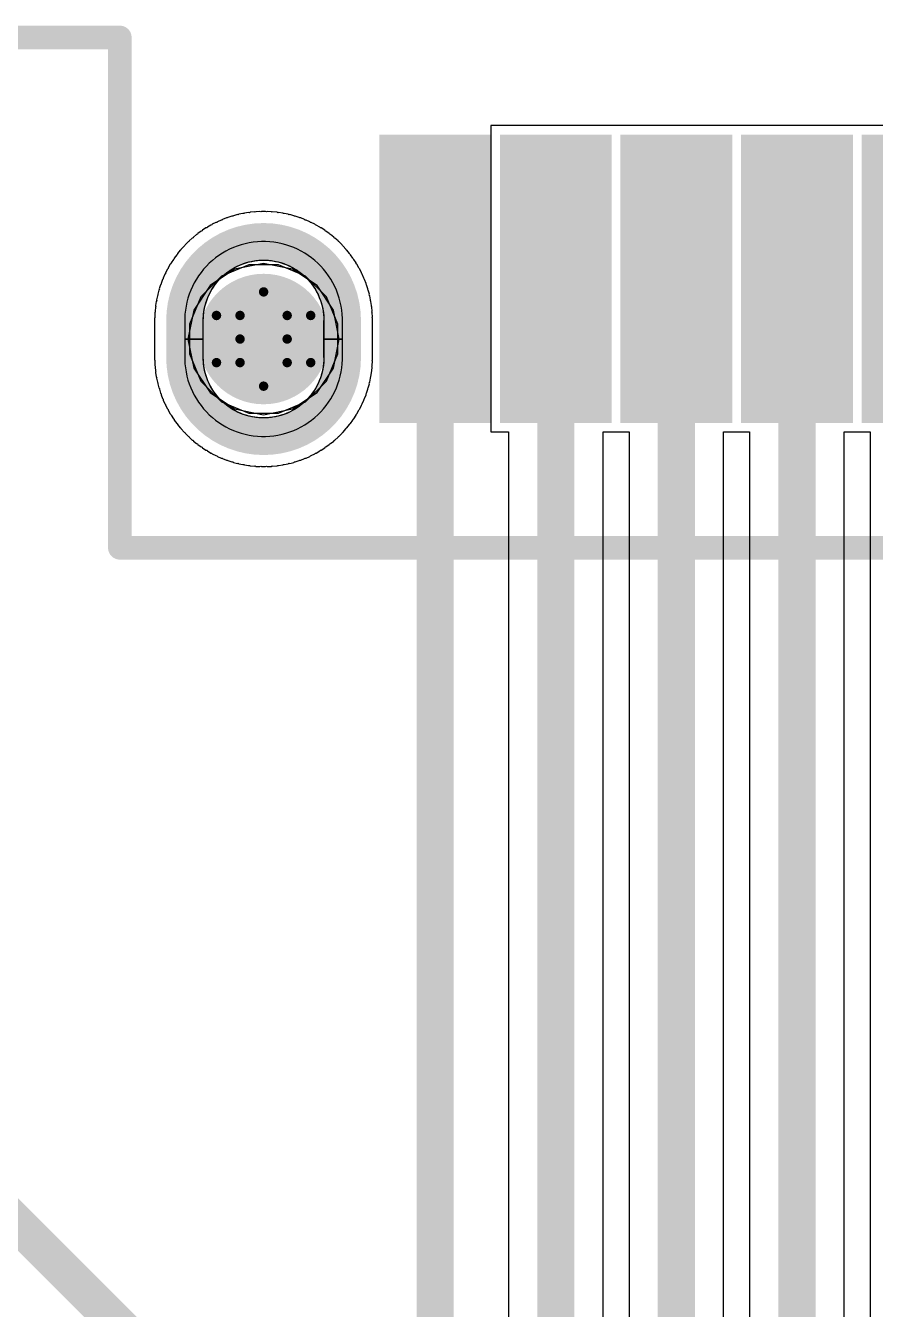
# Model space of a CAD drawing. Header units: inches. Extents: x -3 to 423, y -3 to 110.
# Drawn here: x 53.76 to 58.34, y 69.77 to 76.69 of the extents above; entities that cross this region are included whole.
import ezdxf

# ---------------------------------------------------------------- set-up
doc = ezdxf.new("R2010")
doc.units = ezdxf.units.IN
for name, color, linetype in [('Bottom Layer', 5, 'Continuous'), ('Bottom Solder', 6, 'Continuous'), ('Drill Drawing', 1, 'Continuous'), ('Mechanical 1', 6, 'Continuous'), ('Mid Layer', 16, 'Continuous'), ('Mid Layer 2', 76, 'Continuous'), ('Multi-Layer', 9, 'Continuous'), ('Pad Holes', 156, 'Continuous'), ('Top Layer', 1, 'Continuous'), ('Top Paste', 8, 'Continuous'), ('Top Solder', 216, 'Continuous')]:
    doc.layers.add(name, color=color, linetype=linetype)

msp = doc.modelspace()

# ---------------------------------------------------------------- hatches: boundary and pattern name
at = {"layer": 'Bottom Layer'}
h = msp.add_hatch(color=5, dxfattribs=at)
edge = h.paths.add_edge_path()
edge.add_arc((55.045, 75), 0.25, 0, 360)
at = {"layer": 'Bottom Solder'}
h = msp.add_hatch(color=6, dxfattribs=at)
edge = h.paths.add_edge_path()
edge.add_arc((55.045, 75), 0.3516, 0, 360)
at = {"layer": 'Mid Layer'}
h = msp.add_hatch(color=16, dxfattribs=at)
edge = h.paths.add_edge_path()
edge.add_arc((55.045, 75), 0.25, 0, 360)
at = {"layer": 'Mid Layer 2'}
h = msp.add_hatch(color=76, dxfattribs=at)
edge = h.paths.add_edge_path()
edge.add_arc((55.045, 75), 0.25, 0, 360)
at = {"layer": 'Multi-Layer'}
h = msp.add_hatch(color=9, dxfattribs=at)
edge = h.paths.add_edge_path()
edge.add_arc((55.045, 75), 0.25, 0, 360)
at = {"layer": 'Pad Holes'}
h = msp.add_hatch(color=7, dxfattribs=at)
edge = h.paths.add_edge_path()
edge.add_arc((55.045, 75), 0.25, 0, 360)
at = {"layer": 'Top Layer'}
for points in [[(56.17, 74.65), (55.77, 74.65), (55.77, 76), (56.17, 76)], [(56.82, 74.65), (56.42, 74.65), (56.42, 76), (56.82, 76)], [(57.47, 74.65), (57.07, 74.65), (57.07, 76), (57.47, 76)], [(58.12, 74.65), (57.72, 74.65), (57.72, 76), (58.12, 76)]]:
    msp.add_hatch(color=1, dxfattribs=at).paths.add_polyline_path(points)
h = msp.add_hatch(color=1, dxfattribs=at)
edge = h.paths.add_edge_path()
edge.add_arc((55.045, 75), 0.25, 0, 360)
at = {"layer": 'Top Paste'}
for points in [[(56.17, 74.65), (55.77, 74.65), (55.77, 76), (56.17, 76)], [(56.82, 74.65), (56.42, 74.65), (56.42, 76), (56.82, 76)], [(57.47, 74.65), (57.07, 74.65), (57.07, 76), (57.47, 76)], [(58.12, 74.65), (57.72, 74.65), (57.72, 76), (58.12, 76)]]:
    msp.add_hatch(color=8, dxfattribs=at).paths.add_polyline_path(points)
at = {"layer": 'Top Solder'}
for points in [[(56.2716, 74.5484), (55.6684, 74.5484), (55.6684, 76.1016), (56.2716, 76.1016)], [(56.9216, 74.5484), (56.3184, 74.5484), (56.3184, 76.1016), (56.9216, 76.1016)], [(57.5716, 74.5484), (56.9684, 74.5484), (56.9684, 76.1016), (57.5716, 76.1016)], [(58.2216, 74.5484), (57.6184, 74.5484), (57.6184, 76.1016), (58.2216, 76.1016)], [(58.8716, 74.5484), (58.2684, 74.5484), (58.2684, 76.1016), (58.8716, 76.1016)]]:
    msp.add_hatch(color=216, dxfattribs=at).paths.add_polyline_path(points)
h = msp.add_hatch(color=216, dxfattribs=at)
edge = h.paths.add_edge_path()
edge.add_arc((55.045, 75), 0.3516, 0, 360)

# ---------------------------------------------------------------- linework, layer by layer
at = {"layer": 'Bottom Layer'}
for p, q in [((55.045, 75.4078), (54.8889, 75.3768)), ((55.2011, 75.3768), (55.045, 75.4078)), ((54.8889, 75.3768), (54.7566, 75.2884)), ((55.3334, 75.2884), (55.2011, 75.3768)), ((54.7566, 75.2884), (54.6682, 75.1561)), ((55.4218, 75.1561), (55.3334, 75.2884)), ((54.6682, 75.1561), (54.6372, 75)), ((55.4528, 75), (55.4218, 75.1561)), ((54.6372, 75), (54.6682, 74.8439)), ((55.4218, 74.8439), (55.4528, 75)), ((54.6682, 74.8439), (54.7566, 74.7116)), ((55.3334, 74.7116), (55.4218, 74.8439)), ((54.7566, 74.7116), (54.8889, 74.6232)), ((55.2011, 74.6232), (55.3334, 74.7116)), ((54.8889, 74.6232), (55.045, 74.5922)), ((55.045, 74.5922), (55.2011, 74.6232))]:
    msp.add_line(p, q, dxfattribs=at)
at = {"layer": 'Drill Drawing', "const_width": 0.0508}
for points in [[(54.918, 75.127), (55.045, 75.254)], [(55.045, 75.254), (55.172, 75.127)], [(54.791, 75.127), (54.918, 75)], [(54.791, 75.127), (54.918, 75.127)], [(55.172, 75.127), (55.299, 75.127)], [(55.172, 75), (55.299, 75.127)], [(54.791, 74.873), (54.918, 75)], [(55.172, 75), (55.299, 74.873)], [(54.791, 74.873), (54.918, 74.873)], [(54.918, 74.873), (55.045, 74.746)], [(55.045, 74.746), (55.172, 74.873)], [(55.172, 74.873), (55.299, 74.873)]]:
    msp.add_lwpolyline(points, dxfattribs=at)
at = {"layer": 'Drill Drawing', "const_width": 0.0254}
for points in [[(55.0323, 75.254, 1), (55.0577, 75.254, 1)], [(55.0323, 75.254, 1), (55.0577, 75.254, 1)], [(54.7783, 75.127, 1), (54.8037, 75.127, 1)], [(54.7783, 75.127, 1), (54.8037, 75.127, 1)], [(54.9053, 75.127, 1), (54.9307, 75.127, 1)], [(54.9053, 75.127, 1), (54.9307, 75.127, 1)], [(55.1593, 75.127, 1), (55.1847, 75.127, 1)], [(55.1593, 75.127, 1), (55.1847, 75.127, 1)], [(55.2863, 75.127, 1), (55.3117, 75.127, 1)], [(55.2863, 75.127, 1), (55.3117, 75.127, 1)], [(54.9053, 75, 1), (54.9307, 75, 1)], [(54.9053, 75, 1), (54.9307, 75, 1)], [(55.1593, 75, 1), (55.1847, 75, 1)], [(55.1593, 75, 1), (55.1847, 75, 1)], [(54.7783, 74.873, 1), (54.8037, 74.873, 1)], [(54.7783, 74.873, 1), (54.8037, 74.873, 1)], [(54.9053, 74.873, 1), (54.9307, 74.873, 1)], [(54.9053, 74.873, 1), (54.9307, 74.873, 1)], [(55.1593, 74.873, 1), (55.1847, 74.873, 1)], [(55.1593, 74.873, 1), (55.1847, 74.873, 1)], [(55.2863, 74.873, 1), (55.3117, 74.873, 1)], [(55.2863, 74.873, 1), (55.3117, 74.873, 1)], [(55.0323, 74.746, 1), (55.0577, 74.746, 1)], [(55.0323, 74.746, 1), (55.0577, 74.746, 1)]]:
    msp.add_lwpolyline(points, format="xyb", close=True, dxfattribs=at)
at = {"layer": 'Mechanical 1', "const_width": 0.127}
for points in [[(52.27, 76.625), (54.27, 76.625)], [(54.27, 73.875), (54.27, 76.625)], [(54.27, 73.875), (60.27, 73.875)]]:
    msp.add_lwpolyline(points, dxfattribs=at)
at = {"layer": 'Mechanical 1', "const_width": 0.0635}
for points in [[(54.2383, 76.625, 1), (54.3018, 76.625, 1)], [(54.2383, 76.625, 1), (54.3018, 76.625, 1)], [(54.2383, 73.875, 1), (54.3018, 73.875, 1)], [(54.2383, 73.875, 1), (54.3018, 73.875, 1)]]:
    msp.add_lwpolyline(points, format="xyb", close=True, dxfattribs=at)
at = {"layer": 'Mechanical 1'}
for points in [[(54.72, 75.1, -0.414214), (55.045, 75.425)], [(54.72, 75.1, -0.414214), (55.045, 75.425)], [(55.045, 75.425, -0.414214), (55.37, 75.1)], [(55.045, 75.425, -0.414214), (55.37, 75.1)], [(55.045, 74.575, -0.414214), (54.72, 74.9)], [(55.045, 74.575, -0.414214), (54.72, 74.9)], [(55.37, 74.9, -0.414214), (55.045, 74.575)], [(55.37, 74.9, -0.414214), (55.045, 74.575)]]:
    msp.add_lwpolyline(points, format="xyb", dxfattribs=at)
for points in [[(55.045, 75.425, 1), (55.045, 75.425, 1)], [(55.045, 75.425, 1), (55.045, 75.425, 1)], [(55.045, 75.425, 1), (55.045, 75.425, 1)], [(55.045, 75.425, 1), (55.045, 75.425, 1)], [(54.72, 75.1, 1), (54.72, 75.1, 1)], [(54.72, 75.1, 1), (54.72, 75.1, 1)], [(54.72, 75.1, 1), (54.72, 75.1, 1)], [(54.72, 75.1, 1), (54.72, 75.1, 1)], [(55.37, 75.1, 1), (55.37, 75.1, 1)], [(55.37, 75.1, 1), (55.37, 75.1, 1)], [(55.37, 75.1, 1), (55.37, 75.1, 1)], [(55.37, 75.1, 1), (55.37, 75.1, 1)], [(54.72, 74.9, 1), (54.72, 74.9, 1)], [(54.72, 74.9, 1), (54.72, 74.9, 1)], [(54.72, 74.9, 1), (54.72, 74.9, 1)], [(54.72, 74.9, 1), (54.72, 74.9, 1)], [(55.37, 74.9, 1), (55.37, 74.9, 1)], [(55.37, 74.9, 1), (55.37, 74.9, 1)], [(55.37, 74.9, 1), (55.37, 74.9, 1)], [(55.37, 74.9, 1), (55.37, 74.9, 1)], [(55.045, 74.575, 1), (55.045, 74.575, 1)], [(55.045, 74.575, 1), (55.045, 74.575, 1)], [(55.045, 74.575, 1), (55.045, 74.575, 1)], [(55.045, 74.575, 1), (55.045, 74.575, 1)]]:
    msp.add_lwpolyline(points, format="xyb", close=True, dxfattribs=at)
for points in [[(54.72, 74.9), (54.72, 75.1)], [(54.72, 74.9), (54.72, 75.1)], [(55.37, 74.9), (55.37, 75.1)], [(55.37, 74.9), (55.37, 75.1)]]:
    msp.add_lwpolyline(points, dxfattribs=at)
at = {"layer": 'Mid Layer'}
for p, q in [((55.045, 75.4078), (54.8889, 75.3768)), ((55.2011, 75.3768), (55.045, 75.4078)), ((54.8889, 75.3768), (54.7566, 75.2884)), ((55.3334, 75.2884), (55.2011, 75.3768)), ((54.7566, 75.2884), (54.6682, 75.1561)), ((55.4218, 75.1561), (55.3334, 75.2884)), ((54.6682, 75.1561), (54.6372, 75)), ((55.4528, 75), (55.4218, 75.1561)), ((54.6372, 75), (54.6682, 74.8439)), ((55.4218, 74.8439), (55.4528, 75)), ((54.6682, 74.8439), (54.7566, 74.7116)), ((55.3334, 74.7116), (55.4218, 74.8439)), ((54.7566, 74.7116), (54.8889, 74.6232)), ((55.2011, 74.6232), (55.3334, 74.7116)), ((54.8889, 74.6232), (55.045, 74.5922)), ((55.045, 74.5922), (55.2011, 74.6232))]:
    msp.add_line(p, q, dxfattribs=at)
at = {"layer": 'Mid Layer 2'}
for p, q in [((54.9654, 75.4), (54.8184, 75.3391)), ((55.1246, 75.4), (54.9654, 75.4)), ((55.2716, 75.3391), (55.1246, 75.4)), ((54.8184, 75.3391), (54.7059, 75.2266)), ((55.3841, 75.2266), (55.2716, 75.3391)), ((54.7059, 75.2266), (54.645, 75.0796)), ((55.445, 75.0796), (55.3841, 75.2266)), ((54.645, 75.0796), (54.645, 74.9204)), ((55.445, 74.9204), (55.445, 75.0796)), ((54.645, 74.9204), (54.7059, 74.7734)), ((55.3841, 74.7734), (55.445, 74.9204)), ((54.7059, 74.7734), (54.8184, 74.6609)), ((55.2716, 74.6609), (55.3841, 74.7734)), ((54.8184, 74.6609), (54.9654, 74.6)), ((55.1246, 74.6), (55.2716, 74.6609)), ((54.9654, 74.6), (55.1246, 74.6))]:
    msp.add_line(p, q, dxfattribs=at)
at = {"layer": 'Top Layer'}
for p, q in [((58.92, 76.15), (56.27, 76.15)), ((56.27, 76.15), (56.27, 74.5)), ((54.9037, 75.6702), (54.8822, 75.6645)), ((54.9082, 75.6696), (54.9037, 75.6702)), ((54.912, 75.6722), (54.9082, 75.6696)), ((54.9338, 75.6768), (54.912, 75.6722)), ((54.9383, 75.676), (54.9338, 75.6768)), ((54.9421, 75.6784), (54.9383, 75.676)), ((54.9641, 75.6819), (54.9421, 75.6784)), ((54.9685, 75.6808), (54.9641, 75.6819)), ((54.9725, 75.683), (54.9685, 75.6808)), ((54.9947, 75.6853), (54.9725, 75.683)), ((54.999, 75.684), (54.9947, 75.6853)), ((55.0032, 75.686), (54.999, 75.684)), ((55.0254, 75.6871), (55.0032, 75.686)), ((55.0297, 75.6856), (55.0254, 75.6871)), ((55.0339, 75.6874), (55.0297, 75.6856)), ((55.0561, 75.6874), (55.0339, 75.6874)), ((55.0604, 75.6856), (55.0561, 75.6874)), ((55.0647, 75.6871), (55.0604, 75.6856)), ((55.0869, 75.686), (55.0647, 75.6871)), ((55.091, 75.684), (55.0869, 75.686)), ((55.0953, 75.6853), (55.091, 75.684)), ((55.1174, 75.683), (55.0953, 75.6853)), ((55.1214, 75.6808), (55.1174, 75.683)), ((55.1259, 75.6819), (55.1214, 75.6808)), ((55.1479, 75.6784), (55.1259, 75.6819)), ((55.1518, 75.676), (55.1479, 75.6784)), ((55.1562, 75.6768), (55.1518, 75.676)), ((55.178, 75.6722), (55.1562, 75.6768)), ((55.1818, 75.6696), (55.178, 75.6722)), ((55.1863, 75.6702), (55.1818, 75.6696)), ((55.2078, 75.6645), (55.1863, 75.6702)), ((54.7389, 75.5995), (54.7344, 75.5987)), ((54.7417, 75.6031), (54.7389, 75.5995)), ((54.761, 75.6142), (54.7417, 75.6031)), ((54.7655, 75.6148), (54.761, 75.6142)), ((54.7684, 75.6183), (54.7655, 75.6148)), ((54.7883, 75.6284), (54.7684, 75.6183)), ((54.7928, 75.6288), (54.7883, 75.6284)), ((54.796, 75.6321), (54.7928, 75.6288)), ((54.8163, 75.6411), (54.796, 75.6321)), ((54.8208, 75.6412), (54.8163, 75.6411)), ((54.8241, 75.6444), (54.8208, 75.6412)), ((54.8449, 75.6523), (54.8241, 75.6444)), ((54.8494, 75.6522), (54.8449, 75.6523)), ((54.8529, 75.6552), (54.8494, 75.6522)), ((54.874, 75.662), (54.8529, 75.6552)), ((54.8786, 75.6617), (54.874, 75.662)), ((54.8822, 75.6645), (54.8786, 75.6617)), ((55.2114, 75.6617), (55.2078, 75.6645)), ((55.2159, 75.662), (55.2114, 75.6617)), ((55.2371, 75.6552), (55.2159, 75.662)), ((55.2406, 75.6522), (55.2371, 75.6552)), ((55.2451, 75.6523), (55.2406, 75.6522)), ((55.2659, 75.6444), (55.2451, 75.6523)), ((55.2692, 75.6412), (55.2659, 75.6444)), ((55.2737, 75.6411), (55.2692, 75.6412)), ((55.2941, 75.6321), (55.2737, 75.6411)), ((55.2972, 75.6287), (55.2941, 75.6321)), ((55.3018, 75.6284), (55.2972, 75.6287)), ((55.3216, 75.6183), (55.3018, 75.6284)), ((55.3246, 75.6148), (55.3216, 75.6183)), ((55.329, 75.6142), (55.3246, 75.6148)), ((55.3483, 75.6031), (55.329, 75.6142)), ((55.3511, 75.5995), (55.3483, 75.6031)), ((55.3555, 75.5987), (55.3511, 75.5995)), ((54.6603, 75.5439), (54.6437, 75.5291)), ((54.6645, 75.5455), (54.6603, 75.5439)), ((54.6667, 75.5495), (54.6645, 75.5455)), ((54.684, 75.5635), (54.6667, 75.5495)), ((54.6884, 75.5648), (54.684, 75.5635)), ((54.6907, 75.5686), (54.6884, 75.5648)), ((54.7087, 75.5817), (54.6907, 75.5686)), ((54.7132, 75.5828), (54.7087, 75.5817)), ((54.7158, 75.5865), (54.7132, 75.5828)), ((54.7344, 75.5987), (54.7158, 75.5865)), ((55.3742, 75.5866), (55.3555, 75.5987)), ((55.3768, 75.5828), (55.3742, 75.5866)), ((55.3813, 75.5817), (55.3768, 75.5828)), ((55.3993, 75.5686), (55.3813, 75.5817)), ((55.4016, 75.5648), (55.3993, 75.5686)), ((55.406, 75.5635), (55.4016, 75.5648)), ((55.4233, 75.5495), (55.406, 75.5635)), ((55.4255, 75.5455), (55.4233, 75.5495)), ((55.4297, 75.5439), (55.4255, 75.5455)), ((55.4463, 75.5291), (55.4297, 75.5439)), ((54.5815, 75.461), (54.5802, 75.4566)), ((54.5955, 75.4783), (54.5815, 75.461)), ((54.5995, 75.4805), (54.5955, 75.4783)), ((54.601, 75.4847), (54.5995, 75.4805)), ((54.6159, 75.5013), (54.601, 75.4847)), ((54.6201, 75.5032), (54.6159, 75.5013)), ((54.6218, 75.5075), (54.6201, 75.5032)), ((54.6375, 75.5232), (54.6218, 75.5075)), ((54.6418, 75.5249), (54.6375, 75.5232)), ((54.6437, 75.5291), (54.6418, 75.5249)), ((54.8229, 75.4625), (54.8042, 75.4504)), ((54.8421, 75.4736), (54.8229, 75.4625)), ((54.862, 75.4837), (54.8421, 75.4736)), ((54.8823, 75.4928), (54.862, 75.4837)), ((54.9031, 75.5008), (54.8823, 75.4928)), ((54.9242, 75.5076), (54.9031, 75.5008)), ((54.9457, 75.5134), (54.9242, 75.5076)), ((54.9675, 75.518), (54.9457, 75.5134)), ((54.9895, 75.5215), (54.9675, 75.518)), ((55.0117, 75.5238), (54.9895, 75.5215)), ((55.0339, 75.525), (55.0117, 75.5238)), ((55.0561, 75.525), (55.0339, 75.525)), ((55.0784, 75.5238), (55.0561, 75.525)), ((55.1005, 75.5215), (55.0784, 75.5238)), ((55.1225, 75.518), (55.1005, 75.5215)), ((55.1443, 75.5134), (55.1225, 75.518)), ((55.1657, 75.5076), (55.1443, 75.5134)), ((55.1869, 75.5008), (55.1657, 75.5076)), ((55.2077, 75.4928), (55.1869, 75.5008)), ((55.228, 75.4837), (55.2077, 75.4928)), ((55.2479, 75.4736), (55.228, 75.4837)), ((55.2671, 75.4625), (55.2479, 75.4736)), ((55.2858, 75.4504), (55.2671, 75.4625)), ((55.4482, 75.5249), (55.4463, 75.5291)), ((55.4525, 75.5232), (55.4482, 75.5249)), ((55.4682, 75.5075), (55.4525, 75.5232)), ((55.4699, 75.5032), (55.4682, 75.5075)), ((55.4741, 75.5013), (55.4699, 75.5032)), ((55.4889, 75.4847), (55.4741, 75.5013)), ((55.4905, 75.4805), (55.4889, 75.4847)), ((55.4945, 75.4783), (55.4905, 75.4805)), ((55.5085, 75.461), (55.4945, 75.4783)), ((55.5098, 75.4566), (55.5085, 75.461)), ((54.5419, 75.4033), (54.5308, 75.384)), ((54.5455, 75.4061), (54.5419, 75.4033)), ((54.5463, 75.4105), (54.5455, 75.4061)), ((54.5584, 75.4292), (54.5463, 75.4105)), ((54.5622, 75.4318), (54.5584, 75.4292)), ((54.5633, 75.4362), (54.5622, 75.4318)), ((54.5764, 75.4542), (54.5633, 75.4362)), ((54.5802, 75.4566), (54.5764, 75.4542)), ((54.7366, 75.3926), (54.7217, 75.3761)), ((54.7523, 75.4084), (54.7366, 75.3926)), ((54.7689, 75.4233), (54.7523, 75.4084)), ((54.7862, 75.4373), (54.7689, 75.4233)), ((54.8042, 75.4504), (54.7862, 75.4373)), ((54.8899, 75.3857), (54.905, 75.3934)), ((54.905, 75.3934), (54.9206, 75.4004)), ((54.9206, 75.4004), (54.9365, 75.4065)), ((54.9365, 75.4065), (54.9527, 75.4117)), ((54.9527, 75.4117), (54.9691, 75.4161)), ((54.9691, 75.4161), (54.9857, 75.4197)), ((54.9857, 75.4197), (55.0026, 75.4223)), ((55.0026, 75.4223), (55.0195, 75.4241)), ((55.0195, 75.4241), (55.0365, 75.425)), ((55.0365, 75.425), (55.0535, 75.425)), ((55.0535, 75.425), (55.0705, 75.4241)), ((55.0705, 75.4241), (55.0874, 75.4223)), ((55.0874, 75.4223), (55.1042, 75.4197)), ((55.1042, 75.4197), (55.1209, 75.4161)), ((55.1209, 75.4161), (55.1373, 75.4117)), ((55.1373, 75.4117), (55.1535, 75.4065)), ((55.1535, 75.4065), (55.1694, 75.4004)), ((55.1694, 75.4004), (55.185, 75.3934)), ((55.185, 75.3934), (55.2001, 75.3857)), ((55.3038, 75.4373), (55.2858, 75.4504)), ((55.3211, 75.4233), (55.3038, 75.4373)), ((55.3376, 75.4084), (55.3211, 75.4233)), ((55.3534, 75.3926), (55.3376, 75.4084)), ((55.3683, 75.3761), (55.3534, 75.3926)), ((55.5136, 75.4543), (55.5098, 75.4566)), ((55.5267, 75.4363), (55.5136, 75.4543)), ((55.5278, 75.4318), (55.5267, 75.4363)), ((55.5315, 75.4292), (55.5278, 75.4318)), ((55.5437, 75.4106), (55.5315, 75.4292)), ((55.5445, 75.4061), (55.5437, 75.4106)), ((55.5481, 75.4033), (55.5445, 75.4061)), ((55.5592, 75.384), (55.5481, 75.4033)), ((54.5038, 75.3242), (54.5007, 75.3209)), ((54.5039, 75.3287), (54.5038, 75.3242)), ((54.5129, 75.3491), (54.5039, 75.3287)), ((54.5163, 75.3522), (54.5129, 75.3491)), ((54.5166, 75.3568), (54.5163, 75.3522)), ((54.5267, 75.3766), (54.5166, 75.3568)), ((54.5302, 75.3795), (54.5267, 75.3766)), ((54.5308, 75.384), (54.5302, 75.3795)), ((54.6825, 75.3221), (54.6714, 75.3029)), ((54.6946, 75.3408), (54.6825, 75.3221)), ((54.7077, 75.3588), (54.6946, 75.3408)), ((54.7217, 75.3761), (54.7077, 75.3588)), ((54.7978, 75.3111), (54.8092, 75.3238)), ((54.8092, 75.3238), (54.8212, 75.3358)), ((54.8212, 75.3358), (54.8339, 75.3472)), ((54.8339, 75.3472), (54.8471, 75.3579)), ((54.8471, 75.3579), (54.8609, 75.3679)), ((54.8609, 75.3679), (54.8751, 75.3772)), ((54.8751, 75.3772), (54.8899, 75.3857)), ((55.2001, 75.3857), (55.2149, 75.3772)), ((55.2149, 75.3772), (55.2291, 75.3679)), ((55.2291, 75.3679), (55.2429, 75.3579)), ((55.2429, 75.3579), (55.2561, 75.3472)), ((55.2561, 75.3472), (55.2688, 75.3358)), ((55.2688, 75.3358), (55.2808, 75.3238)), ((55.2808, 75.3238), (55.2922, 75.3111)), ((55.3823, 75.3588), (55.3683, 75.3761)), ((55.3954, 75.3408), (55.3823, 75.3588)), ((55.4075, 75.3221), (55.3954, 75.3408)), ((55.4186, 75.3029), (55.4075, 75.3221)), ((55.5598, 75.3795), (55.5592, 75.384)), ((55.5633, 75.3766), (55.5598, 75.3795)), ((55.5734, 75.3567), (55.5633, 75.3766)), ((55.5738, 75.3522), (55.5734, 75.3567)), ((55.5771, 75.349), (55.5738, 75.3522)), ((55.5861, 75.3287), (55.5771, 75.349)), ((55.5862, 75.3242), (55.5861, 75.3287)), ((55.5894, 75.3209), (55.5862, 75.3242)), ((54.4805, 75.2628), (54.4748, 75.2413)), ((54.4833, 75.2664), (54.4805, 75.2628)), ((54.4898, 75.2921), (54.4829, 75.2709)), ((54.4829, 75.2709), (54.4833, 75.2664)), ((54.4928, 75.2956), (54.4898, 75.2921)), ((54.5007, 75.3209), (54.4927, 75.3001)), ((54.4927, 75.3001), (54.4928, 75.2956)), ((54.6522, 75.2627), (54.6442, 75.2419)), ((54.6613, 75.283), (54.6522, 75.2627)), ((54.6714, 75.3029), (54.6613, 75.283)), ((54.7516, 75.24), (54.7593, 75.2551)), ((54.7593, 75.2551), (54.7678, 75.2699)), ((54.7678, 75.2699), (54.7771, 75.2841)), ((54.7771, 75.2841), (54.7871, 75.2979)), ((54.7871, 75.2979), (54.7978, 75.3111)), ((55.2922, 75.3111), (55.3029, 75.2979)), ((55.3029, 75.2979), (55.3129, 75.2841)), ((55.3129, 75.2841), (55.3222, 75.2699)), ((55.3222, 75.2699), (55.3307, 75.2551)), ((55.3307, 75.2551), (55.3384, 75.24)), ((55.4287, 75.283), (55.4186, 75.3029)), ((55.4378, 75.2627), (55.4287, 75.283)), ((55.4458, 75.2419), (55.4378, 75.2627)), ((55.5973, 75.3001), (55.5894, 75.3209)), ((55.5972, 75.2956), (55.5973, 75.3001)), ((55.6002, 75.2921), (55.5972, 75.2956)), ((55.607, 75.271), (55.6002, 75.2921)), ((55.6067, 75.2664), (55.607, 75.271)), ((55.6095, 75.2628), (55.6067, 75.2664)), ((55.6152, 75.2413), (55.6095, 75.2628)), ((54.4666, 75.2029), (54.4631, 75.1809)), ((54.469, 75.2068), (54.4666, 75.2029)), ((54.4728, 75.233), (54.4682, 75.2113)), ((54.4682, 75.2113), (54.469, 75.2068)), ((54.4754, 75.2368), (54.4728, 75.233)), ((54.4748, 75.2413), (54.4754, 75.2368)), ((54.6316, 75.1993), (54.627, 75.1775)), ((54.6374, 75.2207), (54.6316, 75.1993)), ((54.6442, 75.2419), (54.6374, 75.2207)), ((54.7289, 75.1759), (54.7333, 75.1923)), ((54.7333, 75.1923), (54.7385, 75.2085)), ((54.7385, 75.2085), (54.7446, 75.2244)), ((54.7446, 75.2244), (54.7516, 75.24)), ((55.3384, 75.24), (55.3454, 75.2244)), ((55.3454, 75.2244), (55.3515, 75.2085)), ((55.3515, 75.2085), (55.3567, 75.1923)), ((55.3567, 75.1923), (55.3611, 75.1759)), ((55.4526, 75.2207), (55.4458, 75.2419)), ((55.4584, 75.1993), (55.4526, 75.2207)), ((55.463, 75.1775), (55.4584, 75.1993)), ((55.6146, 75.2368), (55.6152, 75.2413)), ((55.6172, 75.233), (55.6146, 75.2368)), ((55.6218, 75.2112), (55.6172, 75.233)), ((55.621, 75.2068), (55.6218, 75.2112)), ((55.6234, 75.2029), (55.621, 75.2068)), ((55.6269, 75.1809), (55.6234, 75.2029)), ((54.4594, 75.1154), (54.4576, 75.1111)), ((54.459, 75.1419), (54.4579, 75.1197)), ((54.4579, 75.1197), (54.4594, 75.1154)), ((54.461, 75.146), (54.459, 75.1419)), ((54.462, 75.1724), (54.4597, 75.1503)), ((54.4597, 75.1503), (54.461, 75.146)), ((54.4642, 75.1764), (54.462, 75.1724)), ((54.4631, 75.1809), (54.4642, 75.1764)), ((54.6212, 75.1334), (54.62, 75.1111)), ((54.6235, 75.1555), (54.6212, 75.1334)), ((54.627, 75.1775), (54.6235, 75.1555)), ((54.72, 75.1085), (54.7209, 75.1255)), ((54.7209, 75.1255), (54.7227, 75.1424)), ((54.7227, 75.1424), (54.7253, 75.1592)), ((54.7253, 75.1592), (54.7289, 75.1759)), ((55.3611, 75.1759), (55.3647, 75.1592)), ((55.3647, 75.1592), (55.3673, 75.1424)), ((55.3673, 75.1424), (55.3691, 75.1255)), ((55.3691, 75.1255), (55.37, 75.1085)), ((55.4665, 75.1555), (55.463, 75.1775)), ((55.4688, 75.1333), (55.4665, 75.1555)), ((55.47, 75.1111), (55.4688, 75.1333)), ((55.6258, 75.1765), (55.6269, 75.1809)), ((55.628, 75.1725), (55.6258, 75.1765)), ((55.6303, 75.1503), (55.628, 75.1725)), ((55.629, 75.146), (55.6303, 75.1503)), ((55.631, 75.1418), (55.629, 75.146)), ((55.6306, 75.1153), (55.6321, 75.1196)), ((55.6324, 75.1111), (55.6306, 75.1153)), ((55.6321, 75.1196), (55.631, 75.1418)), ((54.4576, 75.1111), (54.4576, 74.8889)), ((54.62, 75.1111), (54.62, 75)), ((54.72, 75), (54.72, 75.1085)), ((55.37, 75.1085), (55.37, 75)), ((55.47, 75), (55.47, 75.1111)), ((55.6324, 74.8889), (55.6324, 75.1111)), ((54.72, 75), (54.62, 75)), ((54.62, 75), (54.62, 74.8889)), ((54.62, 75), (54.72, 75)), ((54.72, 74.8915), (54.72, 75)), ((55.47, 75), (55.37, 75)), ((55.37, 75), (55.37, 74.8915)), ((55.37, 75), (55.47, 75)), ((55.47, 74.8889), (55.47, 75)), ((54.4576, 74.8889), (54.4594, 74.8847)), ((54.4594, 74.8847), (54.4579, 74.8804)), ((54.4579, 74.8804), (54.459, 74.8582)), ((54.459, 74.8582), (54.461, 74.854)), ((54.461, 74.854), (54.4597, 74.8497)), ((54.4597, 74.8497), (54.462, 74.8275)), ((54.62, 74.8889), (54.6212, 74.8666)), ((54.6212, 74.8666), (54.6235, 74.8445)), ((54.6235, 74.8445), (54.627, 74.8225)), ((54.7209, 74.8745), (54.72, 74.8915)), ((54.7227, 74.8576), (54.7209, 74.8745)), ((54.7253, 74.8407), (54.7227, 74.8576)), ((54.7289, 74.8241), (54.7253, 74.8407)), ((55.3647, 74.8408), (55.3611, 74.8241)), ((55.3673, 74.8576), (55.3647, 74.8408)), ((55.3691, 74.8745), (55.3673, 74.8576)), ((55.37, 74.8915), (55.3691, 74.8745)), ((55.463, 74.8225), (55.4665, 74.8445)), ((55.4665, 74.8445), (55.4688, 74.8666)), ((55.4688, 74.8666), (55.47, 74.8889)), ((55.628, 74.8276), (55.6303, 74.8497)), ((55.629, 74.854), (55.631, 74.8581)), ((55.6303, 74.8497), (55.629, 74.854)), ((55.6306, 74.8846), (55.6324, 74.8889)), ((55.6321, 74.8803), (55.6306, 74.8846)), ((55.631, 74.8581), (55.6321, 74.8803)), ((54.462, 74.8275), (54.4642, 74.8235)), ((54.4642, 74.8235), (54.4631, 74.8191)), ((54.4631, 74.8191), (54.4666, 74.7971)), ((54.4666, 74.7971), (54.469, 74.7933)), ((54.469, 74.7933), (54.4682, 74.7888)), ((54.4682, 74.7888), (54.4728, 74.767)), ((54.627, 74.8225), (54.6316, 74.8007)), ((54.6316, 74.8007), (54.6374, 74.7792)), ((54.6374, 74.7792), (54.6442, 74.7581)), ((54.7333, 74.8077), (54.7289, 74.8241)), ((54.7385, 74.7915), (54.7333, 74.8077)), ((54.7446, 74.7756), (54.7385, 74.7915)), ((54.7516, 74.76), (54.7446, 74.7756)), ((55.3454, 74.7756), (55.3384, 74.76)), ((55.3515, 74.7915), (55.3454, 74.7756)), ((55.3567, 74.8077), (55.3515, 74.7915)), ((55.3611, 74.8241), (55.3567, 74.8077)), ((55.4458, 74.7581), (55.4526, 74.7792)), ((55.4526, 74.7792), (55.4584, 74.8007)), ((55.4584, 74.8007), (55.463, 74.8225)), ((55.6172, 74.767), (55.6218, 74.7888)), ((55.621, 74.7932), (55.6234, 74.7971)), ((55.6218, 74.7888), (55.621, 74.7932)), ((55.6234, 74.7971), (55.6269, 74.8191)), ((55.6258, 74.8236), (55.628, 74.8276)), ((55.6269, 74.8191), (55.6258, 74.8236)), ((54.4728, 74.767), (54.4754, 74.7632)), ((54.4754, 74.7632), (54.4748, 74.7587)), ((54.4748, 74.7587), (54.4805, 74.7372)), ((54.4805, 74.7372), (54.4833, 74.7336)), ((54.4833, 74.7336), (54.483, 74.7291)), ((54.483, 74.7291), (54.4898, 74.7079)), ((54.4898, 74.7079), (54.4928, 74.7044)), ((54.4928, 74.7044), (54.4927, 74.6999)), ((54.4927, 74.6999), (54.5007, 74.6791)), ((54.6442, 74.7581), (54.6522, 74.7373)), ((54.6522, 74.7373), (54.6613, 74.717)), ((54.6613, 74.717), (54.6714, 74.6971)), ((54.7593, 74.7449), (54.7516, 74.76)), ((54.7678, 74.7301), (54.7593, 74.7449)), ((54.7771, 74.7159), (54.7678, 74.7301)), ((54.7871, 74.7021), (54.7771, 74.7159)), ((54.7978, 74.6889), (54.7871, 74.7021)), ((55.3029, 74.7021), (55.2922, 74.6889)), ((55.3129, 74.7159), (55.3029, 74.7021)), ((55.3222, 74.7301), (55.3129, 74.7159)), ((55.3307, 74.7449), (55.3222, 74.7301)), ((55.3384, 74.76), (55.3307, 74.7449)), ((55.4186, 74.6971), (55.4287, 74.717)), ((55.4287, 74.717), (55.4378, 74.7373)), ((55.4378, 74.7373), (55.4458, 74.7581)), ((55.5894, 74.6791), (55.5973, 74.6999)), ((55.5972, 74.7044), (55.6002, 74.7079)), ((55.5973, 74.6999), (55.5972, 74.7044)), ((55.6002, 74.7079), (55.607, 74.7291)), ((55.6067, 74.7336), (55.6095, 74.7372)), ((55.607, 74.7291), (55.6067, 74.7336)), ((55.6095, 74.7372), (55.6152, 74.7587)), ((55.6146, 74.7632), (55.6172, 74.767)), ((55.6152, 74.7587), (55.6146, 74.7632)), ((54.5007, 74.6791), (54.5038, 74.6758)), ((54.5038, 74.6758), (54.5039, 74.6713)), ((54.5039, 74.6713), (54.5129, 74.651)), ((54.5129, 74.651), (54.5162, 74.6478)), ((54.5162, 74.6478), (54.5166, 74.6433)), ((54.5166, 74.6433), (54.5267, 74.6235)), ((54.6714, 74.6971), (54.6825, 74.6779)), ((54.6825, 74.6779), (54.6946, 74.6592)), ((54.6946, 74.6592), (54.7077, 74.6412)), ((54.7077, 74.6412), (54.7217, 74.6239)), ((54.8092, 74.6762), (54.7978, 74.6889)), ((54.8212, 74.6642), (54.8092, 74.6762)), ((54.8339, 74.6528), (54.8212, 74.6642)), ((54.8471, 74.6421), (54.8339, 74.6528)), ((54.8609, 74.6321), (54.8471, 74.6421)), ((54.8751, 74.6228), (54.8609, 74.6321)), ((55.2292, 74.6321), (55.2149, 74.6228)), ((55.2429, 74.6421), (55.2292, 74.6321)), ((55.2561, 74.6528), (55.2429, 74.6421)), ((55.2688, 74.6642), (55.2561, 74.6528)), ((55.2808, 74.6762), (55.2688, 74.6642)), ((55.2922, 74.6889), (55.2808, 74.6762)), ((55.3683, 74.6239), (55.3823, 74.6412)), ((55.3823, 74.6412), (55.3954, 74.6592)), ((55.3954, 74.6592), (55.4075, 74.6779)), ((55.4075, 74.6779), (55.4186, 74.6971)), ((55.5633, 74.6234), (55.5734, 74.6432)), ((55.5734, 74.6432), (55.5737, 74.6478)), ((55.5737, 74.6478), (55.5771, 74.6509)), ((55.5771, 74.6509), (55.5861, 74.6713)), ((55.5861, 74.6713), (55.5862, 74.6758)), ((55.5862, 74.6758), (55.5894, 74.6791)), ((54.5267, 74.6235), (54.5302, 74.6205)), ((54.5302, 74.6205), (54.5308, 74.616)), ((54.5308, 74.616), (54.5419, 74.5967)), ((54.5419, 74.5967), (54.5455, 74.5939)), ((54.5455, 74.5939), (54.5463, 74.5894)), ((54.5463, 74.5894), (54.5585, 74.5708)), ((54.5585, 74.5708), (54.5622, 74.5682)), ((54.5622, 74.5682), (54.5633, 74.5637)), ((54.5633, 74.5637), (54.5764, 74.5457)), ((54.7217, 74.6239), (54.7366, 74.6073)), ((54.7366, 74.6073), (54.7523, 74.5916)), ((54.7523, 74.5916), (54.7689, 74.5767)), ((54.7689, 74.5767), (54.7862, 74.5627)), ((54.7862, 74.5627), (54.8042, 74.5496)), ((54.8899, 74.6143), (54.8751, 74.6228)), ((54.905, 74.6066), (54.8899, 74.6143)), ((54.9206, 74.5996), (54.905, 74.6066)), ((54.9365, 74.5935), (54.9206, 74.5996)), ((54.9527, 74.5883), (54.9365, 74.5935)), ((54.9691, 74.5839), (54.9527, 74.5883)), ((54.9858, 74.5803), (54.9691, 74.5839)), ((55.0026, 74.5777), (54.9858, 74.5803)), ((55.0195, 74.5759), (55.0026, 74.5777)), ((55.0365, 74.575), (55.0195, 74.5759)), ((55.0535, 74.575), (55.0365, 74.575)), ((55.0705, 74.5759), (55.0535, 74.575)), ((55.0874, 74.5777), (55.0705, 74.5759)), ((55.1043, 74.5803), (55.0874, 74.5777)), ((55.1209, 74.5839), (55.1043, 74.5803)), ((55.1373, 74.5883), (55.1209, 74.5839)), ((55.1535, 74.5935), (55.1373, 74.5883)), ((55.1694, 74.5996), (55.1535, 74.5935)), ((55.185, 74.6066), (55.1694, 74.5996)), ((55.2001, 74.6143), (55.185, 74.6066)), ((55.2149, 74.6228), (55.2001, 74.6143)), ((55.2858, 74.5496), (55.3038, 74.5627)), ((55.3038, 74.5627), (55.3211, 74.5767)), ((55.3211, 74.5767), (55.3376, 74.5916)), ((55.3376, 74.5916), (55.3534, 74.6073)), ((55.3534, 74.6073), (55.3683, 74.6239)), ((55.5136, 74.5457), (55.5267, 74.5637)), ((55.5267, 74.5637), (55.5278, 74.5682)), ((55.5278, 74.5682), (55.5316, 74.5708)), ((55.5316, 74.5708), (55.5437, 74.5895)), ((55.5437, 74.5895), (55.5445, 74.5939)), ((55.5445, 74.5939), (55.5481, 74.5967)), ((55.5481, 74.5967), (55.5592, 74.616)), ((55.5592, 74.616), (55.5598, 74.6205)), ((55.5598, 74.6205), (55.5633, 74.6234)), ((54.5764, 74.5457), (54.5802, 74.5434)), ((54.5802, 74.5434), (54.5815, 74.539)), ((54.5815, 74.539), (54.5955, 74.5217)), ((54.5955, 74.5217), (54.5995, 74.5195)), ((54.5995, 74.5195), (54.601, 74.5153)), ((54.601, 74.5153), (54.6159, 74.4987)), ((54.6159, 74.4987), (54.6201, 74.4968)), ((54.6201, 74.4968), (54.6218, 74.4925)), ((54.6218, 74.4925), (54.6375, 74.4768)), ((54.8042, 74.5496), (54.8229, 74.5375)), ((54.8229, 74.5375), (54.8421, 74.5264)), ((54.8421, 74.5264), (54.862, 74.5163)), ((54.862, 74.5163), (54.8823, 74.5072)), ((54.8823, 74.5072), (54.9031, 74.4992)), ((54.9031, 74.4992), (54.9242, 74.4924)), ((54.9242, 74.4924), (54.9457, 74.4866)), ((55.1443, 74.4866), (55.1657, 74.4924)), ((55.1657, 74.4924), (55.1869, 74.4992)), ((55.1869, 74.4992), (55.2077, 74.5072)), ((55.2077, 74.5072), (55.228, 74.5163)), ((55.228, 74.5163), (55.2479, 74.5264)), ((55.2479, 74.5264), (55.2671, 74.5375)), ((55.2671, 74.5375), (55.2858, 74.5496)), ((55.4525, 74.4768), (55.4682, 74.4925)), ((55.4682, 74.4925), (55.4699, 74.4968)), ((55.4699, 74.4968), (55.4741, 74.4987)), ((55.4741, 74.4987), (55.4889, 74.5153)), ((55.4889, 74.5153), (55.4905, 74.5195)), ((55.4905, 74.5195), (55.4945, 74.5217)), ((55.4945, 74.5217), (55.5085, 74.539)), ((55.5085, 74.539), (55.5098, 74.5434)), ((55.5098, 74.5434), (55.5136, 74.5457)), ((56.27, 74.5), (56.3651, 74.5)), ((56.3651, 74.5), (56.3651, 67.53)), ((56.8749, 67.4244), (56.8749, 74.5)), ((56.8749, 74.5), (57.0151, 74.5)), ((57.0151, 74.5), (57.0151, 65.6855)), ((57.5249, 65.5799), (57.5249, 74.5)), ((57.5249, 74.5), (57.6651, 74.5)), ((57.6651, 74.5), (57.6651, 65.0355)), ((58.1749, 64.9299), (58.1749, 74.5)), ((58.1749, 74.5), (58.3151, 74.5)), ((58.3151, 74.5), (58.3151, 63.9672)), ((54.6375, 74.4768), (54.6418, 74.4751)), ((54.6418, 74.4751), (54.6437, 74.4709)), ((54.6437, 74.4709), (54.6603, 74.456)), ((54.6603, 74.456), (54.6645, 74.4545)), ((54.6645, 74.4545), (54.6667, 74.4505)), ((54.6667, 74.4505), (54.684, 74.4365)), ((54.684, 74.4365), (54.6884, 74.4352)), ((54.6884, 74.4352), (54.6908, 74.4314)), ((54.6908, 74.4314), (54.7088, 74.4183)), ((54.9457, 74.4866), (54.9675, 74.482)), ((54.9675, 74.482), (54.9895, 74.4785)), ((54.9895, 74.4785), (55.0116, 74.4762)), ((55.0116, 74.4762), (55.0339, 74.475)), ((55.0339, 74.475), (55.0561, 74.475)), ((55.0561, 74.475), (55.0784, 74.4762)), ((55.0784, 74.4762), (55.1005, 74.4785)), ((55.1005, 74.4785), (55.1225, 74.482)), ((55.1225, 74.482), (55.1443, 74.4866)), ((55.3813, 74.4183), (55.3993, 74.4314)), ((55.3993, 74.4314), (55.4016, 74.4352)), ((55.4016, 74.4352), (55.406, 74.4365)), ((55.406, 74.4365), (55.4233, 74.4505)), ((55.4233, 74.4505), (55.4255, 74.4545)), ((55.4255, 74.4545), (55.4297, 74.456)), ((55.4297, 74.456), (55.4463, 74.4709)), ((55.4463, 74.4709), (55.4482, 74.4751)), ((55.4482, 74.4751), (55.4525, 74.4768)), ((54.7088, 74.4183), (54.7132, 74.4172)), ((54.7132, 74.4172), (54.7158, 74.4135)), ((54.7158, 74.4135), (54.7344, 74.4013)), ((54.7344, 74.4013), (54.7389, 74.4005)), ((54.7389, 74.4005), (54.7417, 74.3969)), ((54.7417, 74.3969), (54.761, 74.3858)), ((54.761, 74.3858), (54.7655, 74.3852)), ((54.7655, 74.3852), (54.7684, 74.3817)), ((54.7684, 74.3817), (54.7882, 74.3716)), ((54.7882, 74.3716), (54.7928, 74.3713)), ((54.7928, 74.3713), (54.7959, 74.3679)), ((54.7959, 74.3679), (54.8163, 74.3589)), ((54.8163, 74.3589), (54.8208, 74.3588)), ((54.8208, 74.3588), (54.8241, 74.3557)), ((54.8241, 74.3557), (54.8449, 74.3477)), ((55.2451, 74.3477), (55.2659, 74.3557)), ((55.2659, 74.3557), (55.2692, 74.3588)), ((55.2692, 74.3588), (55.2737, 74.3589)), ((55.2737, 74.3589), (55.294, 74.3679)), ((55.294, 74.3679), (55.2972, 74.3712)), ((55.2972, 74.3712), (55.3017, 74.3716)), ((55.3017, 74.3716), (55.3215, 74.3817)), ((55.3215, 74.3817), (55.3245, 74.3852)), ((55.3245, 74.3852), (55.329, 74.3858)), ((55.329, 74.3858), (55.3483, 74.3969)), ((55.3483, 74.3969), (55.3511, 74.4005)), ((55.3511, 74.4005), (55.3556, 74.4013)), ((55.3556, 74.4013), (55.3742, 74.4135)), ((55.3742, 74.4135), (55.3768, 74.4172)), ((55.3768, 74.4172), (55.3813, 74.4183)), ((54.8449, 74.3477), (54.8494, 74.3478)), ((54.8494, 74.3478), (54.8529, 74.3448)), ((54.8529, 74.3448), (54.8741, 74.338)), ((54.8741, 74.338), (54.8786, 74.3383)), ((54.8786, 74.3383), (54.8822, 74.3355)), ((54.8822, 74.3355), (54.9037, 74.3298)), ((54.9037, 74.3298), (54.9082, 74.3304)), ((54.9082, 74.3304), (54.912, 74.3278)), ((54.912, 74.3278), (54.9337, 74.3232)), ((54.9337, 74.3232), (54.9382, 74.324)), ((54.9382, 74.324), (54.9421, 74.3216)), ((54.9421, 74.3216), (54.9641, 74.3181)), ((54.9641, 74.3181), (54.9686, 74.3192)), ((54.9686, 74.3192), (54.9726, 74.317)), ((54.9726, 74.317), (54.9947, 74.3147)), ((54.9947, 74.3147), (54.999, 74.316)), ((54.999, 74.316), (55.0031, 74.314)), ((55.0031, 74.314), (55.0253, 74.3129)), ((55.0253, 74.3129), (55.0297, 74.3144)), ((55.0297, 74.3144), (55.0339, 74.3126)), ((55.0339, 74.3126), (55.0561, 74.3126)), ((55.0561, 74.3126), (55.0603, 74.3144)), ((55.0603, 74.3144), (55.0646, 74.3129)), ((55.0646, 74.3129), (55.0868, 74.314)), ((55.0868, 74.314), (55.091, 74.316)), ((55.091, 74.316), (55.0954, 74.3147)), ((55.0954, 74.3147), (55.1175, 74.317)), ((55.1175, 74.317), (55.1215, 74.3192)), ((55.1215, 74.3192), (55.1259, 74.3181)), ((55.1259, 74.3181), (55.1479, 74.3216)), ((55.1479, 74.3216), (55.1517, 74.324)), ((55.1517, 74.324), (55.1562, 74.3232)), ((55.1562, 74.3232), (55.178, 74.3278)), ((55.178, 74.3278), (55.1818, 74.3304)), ((55.1818, 74.3304), (55.1863, 74.3298)), ((55.1863, 74.3298), (55.2078, 74.3355)), ((55.2078, 74.3355), (55.2114, 74.3383)), ((55.2114, 74.3383), (55.216, 74.338)), ((55.216, 74.338), (55.2371, 74.3448)), ((55.2371, 74.3448), (55.2406, 74.3478)), ((55.2406, 74.3478), (55.2451, 74.3477))]:
    msp.add_line(p, q, dxfattribs=at)
at = {"layer": 'Top Layer', "const_width": 0.2}
for points in [[(55.97, 68.08), (55.97, 75.325)], [(56.62, 67.4244), (56.62, 75.325)], [(57.27, 65.5799), (57.27, 75.325)], [(57.92, 64.9299), (57.92, 75.325)], [(50.71, 73.24), (54.5601, 69.3899)]]:
    msp.add_lwpolyline(points, dxfattribs=at)
at = {"layer": 'Top Layer', "const_width": 0.1}
for points in [[(55.92, 75.325, 1), (56.02, 75.325, 1)], [(56.57, 75.325, 1), (56.67, 75.325, 1)], [(57.22, 75.325, 1), (57.32, 75.325, 1)], [(57.87, 75.325, 1), (57.97, 75.325, 1)]]:
    msp.add_lwpolyline(points, format="xyb", close=True, dxfattribs=at)
at = {"layer": 'Top Paste', "const_width": 0.1}
for points in [[(54.67, 75.1, -0.414214), (55.045, 75.475)], [(55.045, 75.475, -0.414214), (55.42, 75.1)], [(55.045, 74.525, -0.414214), (54.67, 74.9)], [(55.42, 74.9, -0.414214), (55.045, 74.525)]]:
    msp.add_lwpolyline(points, format="xyb", dxfattribs=at)
at = {"layer": 'Top Paste', "const_width": 0.05}
for points in [[(55.02, 75.475, 1), (55.07, 75.475, 1)], [(55.02, 75.475, 1), (55.07, 75.475, 1)], [(54.645, 75.1, 1), (54.695, 75.1, 1)], [(54.645, 75.1, 1), (54.695, 75.1, 1)], [(55.395, 75.1, 1), (55.445, 75.1, 1)], [(55.395, 75.1, 1), (55.445, 75.1, 1)], [(54.645, 74.9, 1), (54.695, 74.9, 1)], [(54.645, 74.9, 1), (54.695, 74.9, 1)], [(55.395, 74.9, 1), (55.445, 74.9, 1)], [(55.395, 74.9, 1), (55.445, 74.9, 1)], [(55.02, 74.525, 1), (55.07, 74.525, 1)], [(55.02, 74.525, 1), (55.07, 74.525, 1)]]:
    msp.add_lwpolyline(points, format="xyb", close=True, dxfattribs=at)
at = {"layer": 'Top Paste', "const_width": 0.1}
for points in [[(54.67, 74.9), (54.67, 75.1)], [(55.42, 74.9), (55.42, 75.1)]]:
    msp.add_lwpolyline(points, dxfattribs=at)
at = {"layer": 'Top Solder', "const_width": 0.2}
for points in [[(54.62, 75.1, -0.414214), (55.045, 75.525)], [(55.045, 75.525, -0.414214), (55.47, 75.1)], [(55.045, 74.475, -0.414214), (54.62, 74.9)], [(55.47, 74.9, -0.414214), (55.045, 74.475)]]:
    msp.add_lwpolyline(points, format="xyb", dxfattribs=at)
at = {"layer": 'Top Solder', "const_width": 0.1}
for points in [[(54.995, 75.525, 1), (55.095, 75.525, 1)], [(54.995, 75.525, 1), (55.095, 75.525, 1)], [(54.57, 75.1, 1), (54.67, 75.1, 1)], [(54.57, 75.1, 1), (54.67, 75.1, 1)], [(55.42, 75.1, 1), (55.52, 75.1, 1)], [(55.42, 75.1, 1), (55.52, 75.1, 1)], [(54.57, 74.9, 1), (54.67, 74.9, 1)], [(54.57, 74.9, 1), (54.67, 74.9, 1)], [(55.42, 74.9, 1), (55.52, 74.9, 1)], [(55.42, 74.9, 1), (55.52, 74.9, 1)], [(54.995, 74.475, 1), (55.095, 74.475, 1)], [(54.995, 74.475, 1), (55.095, 74.475, 1)]]:
    msp.add_lwpolyline(points, format="xyb", close=True, dxfattribs=at)
at = {"layer": 'Top Solder', "const_width": 0.2}
for points in [[(54.62, 74.9), (54.62, 75.1)], [(55.47, 74.9), (55.47, 75.1)]]:
    msp.add_lwpolyline(points, dxfattribs=at)

doc.saveas('drawing.dxf')
